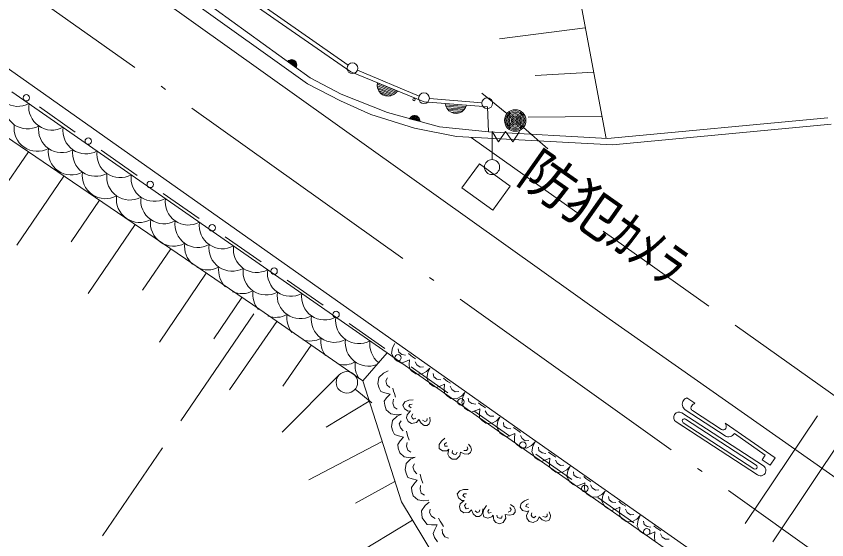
# Model space of a CAD drawing. Units: millimetres, scale not verified. Extents: x -10028 to 629972, y -208161 to 151839.
# Drawn here: x 435668 to 473210, y 31296 to 55524 of the extents above; entities that cross this region are included whole.
import ezdxf
from ezdxf.enums import TextEntityAlignment as Align

# ---------------------------------------------------------------- set-up
doc = ezdxf.new("R2010")
doc.units = ezdxf.units.MM
doc.header["$LTSCALE"] = 1000
doc.linetypes.add('DASHED', pattern=[7.5, 6, -1.5])
doc.linetypes.add('LONG_DASHED_DOTTED', pattern=[15.25, 12, -1.5, 0.25, -1.5])
doc.layers.add('S-BGD', color=7, linetype='Continuous', lineweight=13)
doc.styles.add('ＭＳ ゴシック', font='')
doc.styles.get('ＭＳ ゴシック').set_extended_font_data('MS Gothic')

msp = doc.modelspace()

# ---------------------------------------------------------------- linework, layer by layer
at = {"layer": 'S-BGD'}
for p, q in [((420745, 71754), (463136, 41522)), ((422285, 71580), (449153, 52399)), ((459512, 68301), (462994, 49863)), ((417080, 65932), (459016, 36367)), ((417275, 62169), (446945, 41952)), ((440315, 60488), (451163, 52943)), ((449288, 52675), (439690, 59640)), ((445996, 56788), (451037, 53261)), ((462027, 54984), (458054, 54482)), ((448234, 53440), (448284, 53475)), ((448639, 53147), (448234, 53440)), ((448262, 53458), (448647, 53179)), ((448284, 53475), (448336, 53498)), ((448655, 53212), (448291, 53476)), ((448324, 53491), (448657, 53249)), ((448336, 53498), (448407, 53514)), ((448657, 53288), (448363, 53501)), ((448406, 53509), (448650, 53331)), ((448407, 53514), (448470, 53506)), ((448470, 53506), (448528, 53486)), ((448621, 53391), (448470, 53500)), ((448528, 53486), (448591, 53441)), ((448591, 53441), (448627, 53391)), ((448627, 53391), (448654, 53334)), ((448654, 53334), (448662, 53261)), ((448657, 53204), (448639, 53147)), ((448662, 53261), (448657, 53204)), ((451163, 52943), (454556, 51559)), ((451473, 53021), (454325, 51827)), ((462414, 52936), (459697, 52782)), ((450717, 51916), (449288, 52675)), ((449153, 52399), (450692, 51602)), ((452388, 52319), (452397, 52440)), ((452407, 52206), (452388, 52319)), ((453276, 52014), (452396, 52373)), ((452396, 52305), (453229, 51965)), ((452397, 52440), (453323, 52062)), ((452456, 52068), (452407, 52206)), ((453171, 51922), (452409, 52232)), ((435472, 52032), (452842, 39954)), ((452860, 51068), (450717, 51916)), ((452428, 52157), (453101, 51883)), ((452535, 51971), (452456, 52068)), ((453022, 51848), (452462, 52076)), ((452630, 51891), (452535, 51971)), ((452547, 51974), (452892, 51833)), ((452773, 51833), (452630, 51891)), ((452896, 51823), (452773, 51833)), ((453021, 51837), (452896, 51823)), ((453152, 51902), (453021, 51837)), ((453242, 51971), (453152, 51902)), ((453323, 52062), (453242, 51971)), ((458394, 51016), (457235, 51967)), ((450692, 51602), (452093, 50970)), ((454556, 51559), (457503, 51336)), ((454805, 51711), (457234, 51519)), ((455560, 51368), (455531, 51485)), ((455531, 51485), (456528, 51410)), ((436740, 51329), (438404, 50166)), ((455271, 50398), (452860, 51068)), ((456499, 51349), (455551, 51421)), ((455612, 51266), (455560, 51368)), ((455571, 51357), (456469, 51289)), ((456427, 51229), (455607, 51292)), ((455701, 51149), (455612, 51266)), ((455647, 51226), (456372, 51171)), ((455806, 51081), (455701, 51149)), ((456308, 51113), (455704, 51159)), ((455921, 51035), (455806, 51081)), ((455817, 51088), (456188, 51059)), ((456309, 51103), (456195, 51051)), ((456415, 51205), (456309, 51103)), ((456480, 51298), (456415, 51205)), ((456528, 51410), (456480, 51298)), ((457503, 51336), (457548, 50175)), ((452093, 50970), (454110, 50338)), ((453889, 50782), (453924, 50832)), ((454371, 50648), (453889, 50782)), ((453909, 50809), (454367, 50682)), ((453924, 50832), (453964, 50872)), ((454363, 50715), (453930, 50836)), ((453956, 50861), (454352, 50751)), ((453964, 50872), (454026, 50911)), ((454339, 50787), (453989, 50884)), ((454026, 50911), (454087, 50926)), ((454026, 50906), (454317, 50825)), ((454087, 50926), (454149, 50928)), ((454269, 50871), (454090, 50921)), ((454149, 50928), (454223, 50907)), ((454223, 50907), (454275, 50873)), ((454275, 50873), (454320, 50830)), ((454320, 50830), (454352, 50764)), ((454352, 50764), (454368, 50709)), ((454368, 50709), (454371, 50648)), ((456075, 51023), (455921, 51035)), ((456195, 51051), (456075, 51023)), ((462801, 50887), (459386, 50856)), ((463059, 49870), (473252, 50821)), ((454110, 50338), (456060, 49954)), ((457548, 50175), (455271, 50398)), ((459159, 50371), (460292, 49389)), ((463285, 49569), (473406, 50531)), ((456060, 49954), (463285, 49569)), ((457548, 50175), (463059, 49870)), ((436230, 49252), (434921, 47331)), ((439609, 49324), (441273, 48161)), ((456312, 47578), (457120, 48693)), ((457120, 48693), (458543, 47661)), ((437879, 48129), (435699, 44930)), ((442478, 47319), (444142, 46156)), ((457736, 46547), (456312, 47578)), ((458543, 47661), (457736, 46547)), ((439527, 47006), (438220, 45088)), ((441175, 45883), (438999, 42689)), ((445347, 45314), (447011, 44151)), ((442824, 44760), (441519, 42845)), ((444472, 43637), (442299, 40448)), ((448216, 43309), (449880, 42146)), ((446120, 42514), (444818, 40602)), ((446945, 41952), (451717, 38644)), ((447740, 41401), (445550, 38241)), ((451084, 41304), (452748, 40141)), ((463136, 41522), (486461, 25131)), ((449331, 40298), (448023, 38411)), ((453057, 39915), (453103, 40179)), ((453103, 40179), (453203, 40382)), ((452842, 39954), (451717, 38644)), ((452842, 39954), (480459, 20539)), ((453190, 39664), (453057, 39915)), ((453360, 40132), (453384, 39976)), ((453384, 39976), (453530, 39874)), ((453530, 39874), (453703, 39843)), ((453834, 39909), (453938, 39824)), ((453938, 39824), (454023, 39764)), ((453352, 39550), (453190, 39664)), ((453494, 39476), (453352, 39550)), ((453675, 39536), (453494, 39476)), ((453886, 39630), (453675, 39536)), ((453873, 39403), (453886, 39630)), ((454023, 39764), (454160, 39675)), ((454148, 39537), (454227, 39391)), ((452678, 39002), (452891, 39108)), ((453880, 39223), (453873, 39403)), ((453998, 39098), (453880, 39223)), ((453953, 39299), (454552, 38880)), ((454172, 38976), (453998, 39098)), ((454227, 39391), (454378, 39286)), ((454378, 39286), (454539, 39300)), ((454670, 39081), (454439, 38958)), ((454826, 39244), (454670, 39081)), ((454727, 39041), (454826, 39244)), ((450602, 38903), (447982, 36277)), ((452421, 38516), (452470, 38810)), ((452470, 38810), (452678, 39002)), ((452863, 38798), (452783, 38652)), ((454439, 38958), (454172, 38976)), ((454552, 38880), (455664, 38103)), ((454681, 38777), (454727, 39041)), ((454814, 38526), (454681, 38777)), ((454984, 38994), (455008, 38838)), ((455008, 38838), (455154, 38735)), ((455154, 38735), (455327, 38705)), ((455457, 38771), (455561, 38686)), ((455561, 38686), (455647, 38626)), ((451717, 38644), (453507, 33057)), ((452484, 38316), (452421, 38516)), ((452554, 38163), (452484, 38316)), ((452783, 38652), (452839, 38473)), ((452839, 38473), (452965, 38337)), ((453116, 38308), (453149, 38171)), ((454976, 38412), (454814, 38526)), ((455117, 38337), (454976, 38412)), ((455299, 38398), (455117, 38337)), ((455510, 38492), (455299, 38398)), ((455496, 38265), (455510, 38492)), ((455647, 38626), (455783, 38536)), ((455772, 38399), (455851, 38253)), ((451369, 38262), (452141, 37626)), ((452744, 38098), (452554, 38163)), ((452981, 38041), (452744, 38098)), ((452825, 37860), (452981, 38041)), ((453149, 38171), (453182, 38066)), ((453182, 38066), (453239, 37903)), ((455503, 38085), (455496, 38265)), ((455621, 37960), (455503, 38085)), ((455796, 37837), (455621, 37960)), ((455851, 38253), (456001, 38147)), ((456001, 38147), (456162, 38162)), ((456293, 37943), (456062, 37820)), ((456450, 38105), (456293, 37943)), ((456350, 37903), (456450, 38105)), ((452016, 37713), (450019, 36503)), ((452715, 37705), (452825, 37860)), ((452734, 37525), (452715, 37705)), ((453141, 37796), (453114, 37623)), ((453114, 37623), (453172, 37439)), ((453675, 37680), (453579, 37521)), ((453845, 37753), (453675, 37680)), ((454051, 37779), (453845, 37753)), ((453893, 37561), (453848, 37482)), ((454000, 37575), (453893, 37561)), ((456062, 37820), (455796, 37837)), ((456304, 37638), (456350, 37903)), ((456437, 37388), (456304, 37638)), ((456608, 37855), (456631, 37699)), ((456631, 37699), (456778, 37597)), ((456778, 37597), (456950, 37567)), ((457081, 37632), (457185, 37548)), ((457185, 37548), (457270, 37488)), ((466726, 37859), (467103, 37614)), ((452802, 37311), (452734, 37525)), ((453013, 37126), (452802, 37311)), ((453172, 37439), (453316, 37347)), ((453579, 37521), (453650, 37349)), ((453650, 37349), (453824, 37242)), ((453926, 37256), (453771, 37081)), ((453824, 37242), (453926, 37256)), ((453848, 37482), (453959, 37400)), ((456599, 37274), (456437, 37388)), ((456741, 37199), (456599, 37274)), ((456922, 37259), (456741, 37199)), ((456868, 37261), (458532, 36098)), ((457134, 37353), (456922, 37259)), ((457120, 37127), (457134, 37353)), ((457270, 37488), (457407, 37398)), ((457395, 37261), (457475, 37114)), ((466503, 37169), (470275, 34715)), ((466654, 37310), (468498, 36110)), ((466988, 37272), (468329, 36399)), ((453285, 37080), (453013, 37126)), ((453050, 36524), (453099, 36819)), ((453099, 36819), (453307, 37010)), ((453520, 37116), (453285, 37080)), ((453307, 37010), (453520, 37116)), ((453492, 36806), (453412, 36660)), ((453771, 37081), (453751, 36944)), ((453751, 36944), (453817, 36777)), ((454042, 37124), (453974, 37024)), ((453974, 37024), (454006, 36943)), ((454006, 36943), (454068, 36872)), ((454068, 36872), (454178, 36929)), ((454201, 36720), (454316, 36855)), ((454316, 36855), (454420, 36692)), ((454490, 36828), (454592, 36763)), ((454592, 36763), (454679, 36799)), ((454679, 36799), (454705, 36901)), ((454843, 36788), (454826, 36968)), ((457127, 36947), (457120, 37127)), ((457245, 36821), (457127, 36947)), ((457419, 36699), (457245, 36821)), ((457475, 37114), (457625, 37009)), ((457625, 37009), (457786, 37023)), ((457917, 36804), (457686, 36682)), ((458073, 36967), (457917, 36804)), ((457974, 36764), (458073, 36967)), ((466673, 36880), (469942, 34753)), ((453113, 36325), (453050, 36524)), ((453412, 36660), (453469, 36481)), ((453469, 36481), (453594, 36345)), ((453817, 36777), (453981, 36681)), ((453981, 36681), (454201, 36720)), ((454420, 36692), (454558, 36579)), ((454558, 36579), (454702, 36585)), ((454702, 36585), (454795, 36667)), ((454795, 36667), (454843, 36788)), ((457686, 36682), (457419, 36699)), ((457928, 36500), (457974, 36764)), ((458061, 36249), (457928, 36500)), ((458231, 36717), (458255, 36561)), ((458255, 36561), (458401, 36459)), ((458401, 36459), (458574, 36428)), ((458705, 36494), (458808, 36409)), ((470002, 34296), (466231, 36750)), ((467201, 36119), (466398, 36641)), ((466564, 36712), (469833, 34585)), ((468511, 36698), (470812, 35081)), ((453184, 36172), (453113, 36325)), ((453374, 36106), (453184, 36172)), ((453611, 36049), (453374, 36106)), ((453455, 35869), (453611, 36049)), ((453746, 36317), (453778, 36179)), ((453778, 36179), (453811, 36074)), ((453811, 36074), (453868, 35912)), ((458223, 36136), (458061, 36249)), ((458364, 36061), (458223, 36136)), ((458546, 36121), (458364, 36061)), ((458757, 36215), (458546, 36121)), ((458744, 35989), (458757, 36215)), ((458808, 36409), (458894, 36349)), ((458894, 36349), (459031, 36260)), ((459016, 36367), (484546, 18471)), ((459019, 36122), (459098, 35976)), ((468929, 36221), (470359, 35216)), ((452612, 35851), (449227, 34069)), ((453345, 35713), (453455, 35869)), ((453364, 35533), (453345, 35713)), ((453771, 35804), (453743, 35631)), ((455366, 35862), (455262, 35709)), ((455262, 35709), (455265, 35524)), ((455526, 35995), (455366, 35862)), ((455592, 35795), (455509, 35726)), ((455509, 35726), (455513, 35635)), ((456725, 35581), (456615, 35723)), ((458750, 35808), (458744, 35989)), ((458868, 35683), (458750, 35808)), ((459043, 35561), (458868, 35683)), ((459098, 35976), (459248, 35871)), ((459248, 35871), (459410, 35885)), ((459541, 35666), (459309, 35543)), ((459697, 35829), (459541, 35666)), ((459597, 35626), (459697, 35829)), ((453431, 35319), (453364, 35533)), ((453643, 35134), (453431, 35319)), ((453743, 35631), (453802, 35447)), ((453802, 35447), (453945, 35356)), ((455265, 35524), (455417, 35417)), ((455417, 35417), (455621, 35419)), ((455513, 35635), (455651, 35625)), ((455621, 35419), (455700, 35485)), ((455700, 35485), (455663, 35254)), ((455869, 35435), (455865, 35315)), ((455865, 35315), (455935, 35263)), ((456025, 35237), (456088, 35343)), ((456219, 35179), (456244, 35355)), ((456244, 35355), (456419, 35272)), ((456405, 35425), (456527, 35424)), ((456527, 35424), (456581, 35502)), ((456581, 35502), (456548, 35602)), ((456596, 35251), (456715, 35333)), ((456715, 35333), (456750, 35452)), ((456750, 35452), (456725, 35581)), ((459309, 35543), (459043, 35561)), ((459551, 35362), (459597, 35626)), ((459684, 35111), (459551, 35362)), ((459855, 35579), (459879, 35423)), ((459879, 35423), (460025, 35320)), ((460025, 35320), (460197, 35290)), ((460328, 35356), (460432, 35271)), ((453915, 35088), (453643, 35134)), ((453729, 34827), (453937, 35019)), ((454150, 35124), (453915, 35088)), ((453937, 35019), (454150, 35124)), ((455663, 35254), (455719, 35128)), ((455719, 35128), (455864, 35022)), ((455864, 35022), (456053, 35029)), ((455935, 35263), (456025, 35237)), ((456053, 35029), (456219, 35179)), ((456419, 35272), (456596, 35251)), ((459847, 34997), (459684, 35111)), ((459737, 35255), (461400, 34092)), ((459988, 34922), (459847, 34997)), ((460169, 34983), (459988, 34922)), ((460381, 35077), (460169, 34983)), ((460367, 34850), (460381, 35077)), ((460432, 35271), (460517, 35211)), ((460517, 35211), (460654, 35121)), ((460643, 34984), (460722, 34838)), ((470361, 35214), (470216, 34992)), ((470594, 34746), (470216, 34992)), ((470812, 35081), (470594, 34746)), ((453680, 34532), (453729, 34827)), ((454122, 34814), (454042, 34669)), ((454042, 34669), (454099, 34489)), ((460374, 34670), (460367, 34850)), ((460492, 34545), (460374, 34670)), ((460667, 34422), (460492, 34545)), ((460722, 34838), (460872, 34732)), ((460872, 34732), (461033, 34747)), ((461321, 34690), (461164, 34528)), ((461221, 34488), (461321, 34690)), ((453743, 34333), (453680, 34532)), ((453813, 34180), (453743, 34333)), ((454004, 34114), (453813, 34180)), ((454099, 34489), (454224, 34354)), ((454375, 34325), (454408, 34187)), ((454408, 34187), (454441, 34083)), ((460933, 34405), (460667, 34422)), ((461164, 34528), (460933, 34405)), ((461175, 34223), (461221, 34488)), ((461308, 33973), (461175, 34223)), ((461478, 34440), (461502, 34284)), ((461502, 34284), (461648, 34182)), ((461648, 34182), (461821, 34152)), ((461952, 34218), (462056, 34133)), ((453209, 33988), (451378, 32994)), ((453974, 33722), (454084, 33877)), ((454241, 34058), (454004, 34114)), ((454084, 33877), (454241, 34058)), ((454400, 33812), (454373, 33639)), ((454441, 34083), (454498, 33920)), ((461470, 33859), (461308, 33973)), ((461611, 33784), (461470, 33859)), ((461793, 33844), (461611, 33784)), ((462004, 33939), (461793, 33844)), ((461991, 33712), (462004, 33939)), ((462056, 34133), (462141, 34073)), ((462141, 34073), (462278, 33983)), ((462266, 33846), (462345, 33699)), ((453993, 33541), (453974, 33722)), ((454061, 33327), (453993, 33541)), ((454373, 33639), (454431, 33455)), ((454431, 33455), (454575, 33364)), ((456208, 33568), (456095, 33421)), ((456095, 33421), (456147, 33242)), ((456385, 33622), (456208, 33568)), ((456411, 33426), (456358, 33352)), ((456593, 33625), (456385, 33622)), ((456519, 33428), (456411, 33426)), ((461998, 33532), (461991, 33712)), ((462116, 33406), (461998, 33532)), ((462345, 33699), (462495, 33594)), ((462495, 33594), (462657, 33608)), ((462944, 33552), (462788, 33389)), ((462845, 33349), (462944, 33552)), ((453507, 33057), (459667, 22871)), ((454273, 33142), (454061, 33327)), ((454544, 33097), (454273, 33142)), ((454780, 33133), (454544, 33097)), ((454606, 32877), (454793, 33040)), ((456147, 33242), (456307, 33116)), ((456410, 33119), (456236, 32962)), ((456307, 33116), (456410, 33119)), ((456358, 33352), (456459, 33258)), ((459202, 33098), (459057, 32982)), ((459394, 33177), (459202, 33098)), ((462290, 33284), (462116, 33406)), ((462557, 33267), (462290, 33284)), ((462788, 33389), (462557, 33267)), ((462605, 33250), (464269, 32087)), ((462798, 33085), (462845, 33349)), ((462931, 32834), (462798, 33085)), ((463102, 33302), (463126, 33146)), ((463126, 33146), (463272, 33044)), ((463272, 33044), (463444, 33014)), ((463575, 33079), (463679, 32994)), ((454446, 32630), (454606, 32877)), ((454846, 32720), (454803, 32552)), ((456236, 32962), (456202, 32828)), ((456202, 32828), (456249, 32655)), ((456511, 32974), (456432, 32883)), ((456432, 32883), (456455, 32798)), ((456455, 32798), (456508, 32722)), ((456508, 32722), (456624, 32765)), ((456624, 32555), (456754, 32677)), ((456754, 32677), (456838, 32503)), ((457108, 32582), (457145, 32680)), ((457270, 32552), (457273, 32733)), ((457330, 32704), (457274, 32528)), ((457446, 32877), (457330, 32704)), ((457566, 32704), (457506, 32614)), ((458598, 32704), (458538, 32790)), ((458714, 32820), (458568, 32925)), ((458568, 32614), (458598, 32704)), ((458774, 32704), (458714, 32820)), ((458774, 32580), (458774, 32704)), ((459057, 32982), (459006, 32805)), ((459006, 32805), (459120, 32657)), ((459299, 32925), (459276, 32837)), ((459276, 32837), (459405, 32787)), ((459398, 32967), (459299, 32925)), ((463094, 32721), (462931, 32834)), ((463235, 32646), (463094, 32721)), ((463417, 32706), (463235, 32646)), ((463628, 32800), (463417, 32706)), ((463614, 32574), (463628, 32800)), ((463679, 32994), (463764, 32935)), ((463764, 32935), (463901, 32845)), ((463890, 32707), (463969, 32561)), ((454474, 32319), (454446, 32630)), ((454590, 32135), (454474, 32319)), ((454803, 32552), (454908, 32386)), ((454908, 32386), (455069, 32282)), ((455229, 32293), (455298, 32162)), ((456249, 32655), (456401, 32542)), ((456401, 32542), (456624, 32555)), ((456838, 32503), (456964, 32376)), ((456923, 32631), (457017, 32555)), ((456964, 32376), (457107, 32366)), ((457017, 32555), (457108, 32582)), ((457107, 32366), (457209, 32437)), ((457209, 32437), (457270, 32552)), ((457274, 32528), (457330, 32352)), ((457330, 32352), (457506, 32292)), ((457506, 32614), (457536, 32528)), ((457506, 32292), (457701, 32352)), ((457536, 32528), (457671, 32558)), ((457701, 32352), (457758, 32438)), ((457758, 32438), (457788, 32205)), ((457934, 32438), (457964, 32322)), ((457964, 32322), (458046, 32292)), ((458046, 32292), (458140, 32292)), ((458140, 32292), (458170, 32412)), ((458226, 32100), (458343, 32292)), ((458343, 32292), (458316, 32468)), ((458316, 32468), (458508, 32438)), ((458451, 32580), (458568, 32614)), ((458508, 32438), (458684, 32468)), ((458684, 32468), (458774, 32580)), ((459120, 32657), (459315, 32599)), ((459410, 32639), (459306, 32429)), ((459306, 32429), (459323, 32292)), ((459315, 32599), (459410, 32639)), ((459323, 32292), (459430, 32148)), ((459557, 32541), (459517, 32428)), ((459517, 32428), (459569, 32357)), ((459569, 32357), (459647, 32305)), ((459647, 32305), (459739, 32389)), ((459816, 32193), (459891, 32354)), ((459891, 32354), (460034, 32223)), ((460066, 32373), (460182, 32337)), ((460182, 32337), (460257, 32395)), ((460257, 32395), (460254, 32500)), ((460335, 32194), (460403, 32297)), ((460418, 32427), (460354, 32596)), ((460403, 32297), (460418, 32427)), ((463621, 32393), (463614, 32574)), ((463739, 32268), (463621, 32393)), ((463969, 32561), (464119, 32456)), ((464119, 32456), (464280, 32470)), ((464568, 32414), (464411, 32251)), ((464468, 32211), (464568, 32414)), ((454020, 32209), (451161, 30479)), ((454701, 31999), (454590, 32135)), ((454910, 31983), (454701, 31999)), ((455164, 31988), (454910, 31983)), ((455053, 31765), (455164, 31988)), ((455298, 32162), (455359, 32066)), ((455359, 32066), (455459, 31917)), ((457788, 32205), (457878, 32100)), ((457878, 32100), (458046, 32040)), ((458046, 32040), (458226, 32100)), ((459430, 32148), (459613, 32098)), ((459613, 32098), (459816, 32193)), ((460034, 32223), (460197, 32150)), ((460197, 32150), (460335, 32194)), ((463914, 32146), (463739, 32268)), ((464180, 32128), (463914, 32146)), ((464411, 32251), (464180, 32128)), ((464422, 31947), (464468, 32211)), ((464555, 31696), (464422, 31947)), ((464726, 32164), (464749, 32008)), ((464749, 32008), (464895, 31905)), ((465199, 31941), (465303, 31856)), ((454983, 31580), (455053, 31765)), ((455049, 31403), (454983, 31580)), ((455389, 31783), (455407, 31601)), ((455407, 31601), (455514, 31431)), ((464717, 31582), (464555, 31696)), ((464859, 31507), (464717, 31582)), ((465040, 31568), (464859, 31507)), ((464895, 31905), (465068, 31875)), ((465251, 31662), (465040, 31568)), ((465238, 31435), (465251, 31662)), ((465303, 31856), (465388, 31796)), ((465388, 31796), (465525, 31706)), ((465513, 31569), (465592, 31423)), ((455174, 31205), (455049, 31403)), ((455514, 31431), (455683, 31376)), ((465245, 31255), (465238, 31435)), ((465592, 31423), (465743, 31318)), ((465743, 31318), (465904, 31332))]:
    msp.add_line(p, q, dxfattribs=at)
at = {"layer": 'S-BGD', "linetype": 'LONG_DASHED_DOTTED'}
msp.add_line((418958, 68955), (489274, 18901), dxfattribs=at)
at = {"layer": 'S-BGD', "linetype": 'DASHED'}
for p, q in [((456739, 49918), (486905, 28491)), ((465257, 25825), (480830, 49056)), ((466535, 24968), (481994, 48027)), ((446680, 41748), (439661, 31475))]:
    msp.add_line(p, q, dxfattribs=at)
at = {"layer": 'S-BGD'}
msp.add_lwpolyline([(457707, 48893), (457707, 50183), (458012, 49718), (458332, 50183), (458667, 49718), (458977, 50183)], dxfattribs=at)
for centre, radius in [((451242, 53117), 249), ((436138, 51750), 149), ((454555, 51730), 249), ((454092, 51663), 49.8), ((457483, 51499), 249), ((458781, 50699), 498), ((458781, 50699), 440), ((458781, 50699), 382), ((458781, 50699), 322), ((458781, 50699), 265), ((458781, 50699), 195), ((458781, 50699), 135), ((458781, 50699), 77.5), ((458781, 50699), 15), ((439007, 49745), 149), ((457707, 48543), 350), ((441876, 47740), 149), ((444744, 45735), 149), ((447613, 43730), 149), ((450482, 41725), 149), ((453351, 39720), 149), ((450983, 38580), 498), ((456266, 37682), 149), ((459134, 35676), 149), ((462003, 33671), 149), ((464871, 31666), 149)]:
    msp.add_circle(centre, radius, dxfattribs=at)
for centre, radius, start, end in [((435745, 52425), 1074, 171.6213, 298.7525), ((436194, 51387), 1074, 171.6213, 298.7525), ((437324, 51327), 1074, 171.6213, 298.7525), ((436644, 50348), 1074, 171.6213, 298.7525), ((437773, 50288), 1074, 171.6213, 298.7525), ((438903, 50229), 1074, 171.6213, 298.7525), ((438223, 49250), 1074, 171.6213, 298.7525), ((439353, 49190), 1074, 171.6213, 298.7525), ((440482, 49131), 1074, 171.6213, 298.7525), ((439802, 48152), 1074, 171.6213, 298.7525), ((440932, 48092), 1074, 171.6213, 298.7525), ((442061, 48033), 1074, 171.6213, 298.7525), ((441381, 47054), 1074, 171.6213, 298.7525), ((442511, 46994), 1074, 171.6213, 298.7525), ((443641, 46935), 1074, 171.6213, 298.7525), ((442960, 45956), 1074, 171.6213, 298.7525), ((444090, 45896), 1074, 171.6213, 298.7525), ((445220, 45836), 1074, 171.6213, 298.7525), ((444539, 44858), 1074, 171.6213, 229.2962), ((445669, 44798), 1074, 171.6213, 298.7525), ((446799, 44738), 1074, 171.6213, 298.7525), ((444539, 44858), 1074, 241.8463, 298.7525), ((446118, 43760), 1074, 171.6213, 224.6826), ((447248, 43700), 1074, 171.6213, 298.7525), ((448378, 43640), 1074, 171.6213, 298.7525), ((446118, 43760), 1074, 246.4599, 298.7525), ((447698, 42662), 1074, 171.6213, 221.4975), ((448827, 42602), 1074, 171.6213, 298.7525), ((449957, 42542), 1074, 171.6213, 298.7525), ((447698, 42662), 1074, 249.645, 298.7525), ((449277, 41564), 1074, 171.6213, 218.9009), ((450406, 41504), 1074, 171.6213, 298.7525), ((451536, 41444), 1074, 171.6213, 298.7525), ((449277, 41564), 1074, 252.2416, 298.7525), ((450856, 40466), 1074, 171.6213, 216.6488), ((451985, 40406), 1074, 171.6213, 290.9419), ((453115, 40346), 1074, 171.6213, 231.9416), ((450856, 40466), 1074, 254.4937, 298.7525), ((452435, 39368), 1074, 171.6213, 214.6297), ((466817, 37562), 300, 142.1643, 237.1441), ((466796, 37619), 250, 106.1157, 149.5925), ((467205, 37332), 300, 109.8765, 145.8312), ((466367, 36960), 250, 56.9448, 236.9448), ((467068, 37399), 150, 137.3449, 237.7471), ((466618, 36796), 100, 56.9448, 236.9448), ((468410, 36525), 150, 236.9448, 326.9447), ((468254, 36544), 300, 340.3235, 30.8481), ((468663, 36360), 300, 236.691, 332.339), ((469887, 34669), 100, 236.9448, 56.9448), ((470139, 34505), 250, 236.9448, 56.9448)]:
    msp.add_arc(centre, radius, start, end, dxfattribs=at)

# ---------------------------------------------------------------- texts
at = {"layer": 'S-BGD', "style": 'ＭＳ ゴシック'}
msp.add_text('防犯ｶﾒﾗ', height=1833, rotation=324.9, dxfattribs=at).set_placement((458470, 47486), align=Align.BOTTOM_LEFT)

doc.saveas('drawing.dxf')
